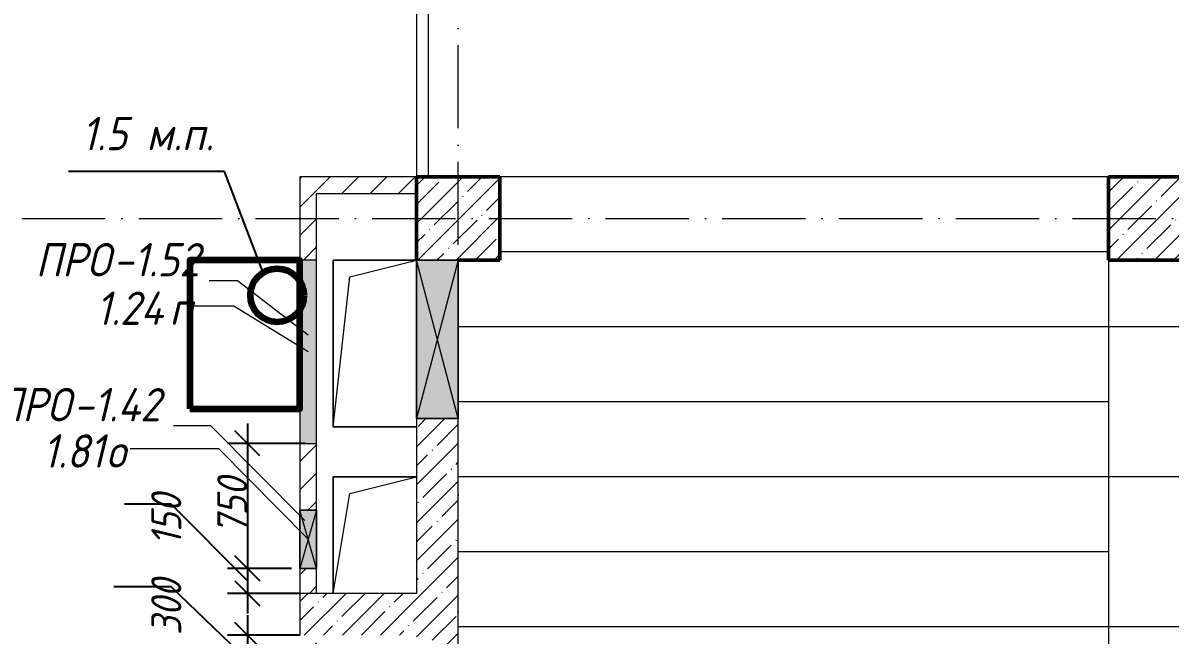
# Model space of a CAD drawing. Header units: millimetres. Extents: x -401725 to 250493, y 305116 to 802890.
# Drawn here: x -169276 to -162396, y 482997 to 486670 of the extents above; entities that cross this region are included whole.
import ezdxf

# ---------------------------------------------------------------- set-up
doc = ezdxf.new("R2010")
doc.units = ezdxf.units.MM
doc.linetypes.add('50_200_ШТРИХ_1Т_ш5_п1_п1_', pattern=[700, 500, -100, 0, -100])
for name, color, linetype, lineweight in [('20.3 ) Штробы', 1, 'Continuous', 90), ('20.6.4) КР-1 Замена Дм. мон. стяжка', 160, 'Continuous', 140), ('A-____-____-DIMS', 7, 'Continuous', 9), ('A-DETL-____-OTLN-4', 7, 'Continuous', 18), ('A-DETL-GENF-OTLN', 7, 'Continuous', 9), ('A-FLOR-____-OTLN', 7, 'Continuous', 9), ('A-GENM-____-IDEN', 7, 'Continuous', 9), ('A-GENM-____-OTLN', 7, 'Continuous', 9), ('A-GLAZ-____-IDEN', 7, 'Continuous', 9), ('A-GLAZ-____-OTLN', 7, 'Continuous', 9), ('A-WALL-____-MCUT-1', 7, 'Continuous', 9), ('A-WALL-____-PATT-1', 7, 'Continuous', 9), ('A-WALL-FNSH-MCUT-1', 7, 'Continuous', 9), ('S-COLS-____-MCUT', 7, 'Continuous', 50), ('S-COLS-____-OTLN', 7, 'Continuous', 9), ('S-GRID-____-OTLN-1', 7, '50_200_ШТРИХ_1Т_ш5_п1_п1_', 9), ('S-STRS-____-OTLN-1', 7, 'Continuous', 9)]:
    doc.layers.add(name, color=color, linetype=linetype, lineweight=lineweight)
doc.layers.add('A-GLAZ-____-OTLN-1', color=7, linetype='Continuous', lineweight=9, true_color=0xc0c0c0)
doc.styles.add('ISOCPEUR_I_10', font='isocpeui.ttf', dxfattribs={"width": 0.9, "height": 180})
doc.styles.add('ISOCPEUR_I_11', font='isocpeui.ttf', dxfattribs={"width": 0.9, "height": 200})
doc.styles.add('ISOCPEUR_I_9', font='isocpeui.ttf', dxfattribs={"width": 0.9, "height": 250})
doc.dimstyles.new('ISO-1_8_0_9К_СРЕДНИЙ_Кладочные_3', dxfattribs={"dimscale": 304.8, "dimtxt": 179.276612, "dimasz": 0.492126, "dimexe": 0.393701, "dimexo": 0, "dimgap": 0, "dimtad": 1, "dimdec": 3, "dimrnd": 0.001, "dimdsep": 46, "dimtxsty": 'ISOCPEUR_I_10', "dimblk1": 'OBLIQUE', "dimblk2": 'OBLIQUE', "dimsah": 1, "dimcen": 0.09, "dimdle": 0.393701, "dimazin": 0, "dimtfac": 1, "dimtdec": 4, "dimtix": 1, "dimtmove": 0, "dimatfit": 3, "dimfxl": 1, "dimtvp": 1, "dimtolj": 1, "dimtzin": 0, "dimarcsym": 2})
doc.dimstyles.new('ISO-1_8_0_9К_СРЕДНИЙ_Кладочные_4', dxfattribs={"dimscale": 304.8, "dimtxt": 179.276612, "dimasz": 0.492126, "dimexe": 0.393701, "dimexo": 0, "dimgap": 0, "dimtad": 1, "dimdec": 3, "dimrnd": 0.001, "dimdsep": 46, "dimtxsty": 'ISOCPEUR_I_10', "dimblk1": 'OBLIQUE', "dimblk2": 'OBLIQUE', "dimsah": 1, "dimcen": 0.09, "dimdle": 0.393701, "dimazin": 0, "dimtfac": 1, "dimtdec": 4, "dimtix": 1, "dimtmove": 1, "dimatfit": 3, "dimfxl": 1, "dimtvp": 1, "dimtolj": 1, "dimtzin": 0, "dimarcsym": 2})
pattern_1 = [(45, (-176515.07, 459015.94), (-84.8528, 84.8528), [])]
pattern_2 = [(45, (-176515.07, 459015.94), (-114.0493, 114.0493), []), (45, (-176401.02, 459015.94), (-114.0493, 114.0493), [201.612, -40.322, 3.353, -36.97])]

# ---------------------------------------------------------------- blocks, each defined once
blk = doc.blocks.new('BSC_Колонна _Прямоугольная - 500х500-V2-АР1_План отверстий 1 этажа в осях 1-64_А-ГГ')
at = {"layer": 'S-COLS-____-OTLN'}
h = blk.add_hatch(dxfattribs=at)
h.set_pattern_fill('FP_30', color=256, style=0, pattern_type=2)
h.set_pattern_definition([(45, (-9850, -26481.04), (-114.04925, 114.04925), []), (45, (-9735.95, -26481.04), (-114.04925, 114.04925), [201.613, -40.323, 3.353, -36.97])])
h.paths.add_polyline_path([(-250, -250), (250, -250), (250, 250), (-250, 250)], flags=0)
at = {"layer": 'S-COLS-____-MCUT'}
for p, q in [((250, 250), (-250, 250)), ((-250, 250), (-250, -250)), ((250, -250), (250, 250)), ((0, -250), (250, -250))]:
    blk.add_line(p, q, dxfattribs=at)
blk = doc.blocks.new('BSC_Колонна _Прямоугольная - 500х700-V6-АР1_План отверстий 1 этажа в осях 1-64_А-ГГ')
at = {"layer": 'S-COLS-____-OTLN'}
h = blk.add_hatch(dxfattribs=at)
h.set_pattern_fill('FP_34', color=256, style=0, pattern_type=2)
h.set_pattern_definition([(315, (-26481.04, 14100), (114.04925, 114.04925), []), (315, (-26481.04, 13985.95), (114.04925, 114.04925), [201.613, -40.323, 3.353, -36.97])])
h.paths.add_polyline_path([(-250, 350), (-250, -350), (250, -350), (250, 350)], flags=0)
at = {"layer": 'S-COLS-____-MCUT'}
for p, q in [((250, 350), (-250, 350)), ((-250, 350), (-250, -350)), ((250, -350), (250, 350)), ((-250, -350), (250, -350))]:
    blk.add_line(p, q, dxfattribs=at)
blk = doc.blocks.new('AR_Отверстие прямоугольное _в стене__БезПР - AR_Отверстие прямоугольное _в стене__БезПР-30590122-АР1_План отверстий 1 этажа в осях 1-64_А-ГГ')
at = {"layer": 'A-GLAZ-____-OTLN-1'}
blk.add_hatch(color=256, dxfattribs=at).paths.add_polyline_path([(475, -125), (475, 125), (-475, 125), (-475, -125)], flags=0)
at = {"layer": 'A-DETL-GENF-OTLN'}
for p, q in [((-475, -125), (-475, 125)), ((-475, 125), (475, 125)), ((475, 125), (-475, -125)), ((-475, 125), (475, -125)), ((475, 125), (-475, 125)), ((-475, 125), (-475, -125)), ((475, 125), (475, -125)), ((475, -125), (475, 125)), ((475, -125), (-475, -125)), ((-475, -125), (475, -125))]:
    blk.add_line(p, q, dxfattribs=at)
at = {"layer": 'A-GLAZ-____-OTLN'}
blk.add_line((475, 125), (-475, 125), dxfattribs=at)
blk = doc.blocks.new('AR_Отверстие прямоугольное _в плите_ - AR_Отверстие прямоугольное _в плите_-30552728-АР1_План отверстий 1 этажа в осях 1-64_А-ГГ')
at = {"layer": 'A-GENM-____-OTLN'}
for p, q in [((250, 500), (-250, 500)), ((-250, 500), (-250, -500)), ((-150, 400), (250, 500)), ((-250, -500), (-150, 400)), ((-250, -500), (250, -500))]:
    blk.add_line(p, q, dxfattribs=at)
blk = doc.blocks.new('AR_Отверстие прямоугольное _в плите_ - AR_Отверстие прямоугольное _в плите_-30552824-АР1_План отверстий 1 этажа в осях 1-64_А-ГГ')
at = {"layer": 'A-GENM-____-OTLN'}
for p, q in [((250, 350), (-250, 350)), ((-250, 350), (-250, -349.7)), ((-150, 250), (250, 350)), ((-250, -349.7), (-150, 250))]:
    blk.add_line(p, q, dxfattribs=at)
blk = doc.blocks.new('AR_Отверстие прямоугольное _в стене_ - AR_Отверстие прямоугольное _в стене__ОВ-36775889-АР1_План отверстий 1 этажа в осях 1-64_А-ГГ')
at = {"layer": 'A-GLAZ-____-OTLN'}
blk.add_hatch(color=256, dxfattribs=at).paths.add_polyline_path([(175, -50), (175, 50), (-175, 50), (-175, -50)], flags=0)
at = {"layer": 'A-DETL-GENF-OTLN'}
for p, q in [((-175, -50), (-175, 50)), ((-175, 50), (175, 50)), ((175, 50), (-175, -50)), ((-175, 50), (175, -50)), ((175, 50), (-175, 50)), ((-175, 50), (-175, -50)), ((175, 50), (175, -50)), ((175, -50), (175, 50)), ((175, -50), (-175, -50)), ((-175, -50), (175, -50))]:
    blk.add_line(p, q, dxfattribs=at)
blk = doc.blocks.new('AR_Отверстие Ниша - Лючок-36787043-АР1_План отверстий 1 этажа в осях 1-64_А-ГГ')
at = {"layer": 'A-GLAZ-____-OTLN'}
blk.add_hatch(color=256, dxfattribs=at).paths.add_polyline_path([(550, 50), (-550, 50), (-550, -50), (550, -50)], flags=0)
for p, q in [((550, 50), (-550, 50)), ((-550, 50), (-550, -50)), ((550, -50), (550, 50)), ((-550, -50), (550, -50))]:
    blk.add_line(p, q, dxfattribs=at)
blk = doc.blocks.new('_Oblique')
at = {"color": 0, "linetype": 'ByBlock', "lineweight": -2}
blk.add_line((-0.5, -0.5), (0.5, 0.5), dxfattribs=at)
blk = doc.blocks.new('*D13455')
at = {"layer": 'A-____-____-DIMS', "color": 0, "lineweight": -2, "transparency": 16777216}
for p, q in [((-167929.7, 484267), (-167929.7, 483277)), ((-167582.7, 484147), (-168049.7, 484147)), ((-167665.1, 483397), (-168049.7, 483397))]:
    blk.add_line(p, q, dxfattribs=at)
at = {"layer": 'Defpoints', "color": 0, "transparency": 16777216}
for p in [(-167582.7, 484147), (-167929.7, 483397), (-167665.1, 483397)]:
    blk.add_point(p, dxfattribs=at)
at = {"layer": 'A-____-____-DIMS', "color": 0, "lineweight": -2, "transparency": 16777216, "xscale": 150, "yscale": 150, "zscale": 150}
for p, rotation in [((-167929.7, 484147), 90), ((-167929.7, 483397), 270)]:
    blk.add_blockref('_Oblique', p, dxfattribs=dict(at, rotation=rotation))
at = {"layer": 'A-____-____-DIMS', "color": 0, "transparency": 16777216, "insert": (-168020.8, 483772), "char_height": 180, "width": 409.578, "attachment_point": 5, "rotation": 90, "style": 'ISOCPEUR_I_10'}
blk.add_mtext('\\A1;750', dxfattribs=at)
blk = doc.blocks.new('*D13456')
at = {"layer": 'A-____-____-DIMS', "color": 0, "lineweight": -2, "transparency": 16777216}
for p, q in [((-168386.5, 483782.1), (-168667, 483782.1)), ((-167929.7, 483322), (-168386.5, 483782.1)), ((-167929.7, 483517), (-167929.7, 483127)), ((-167665.1, 483397), (-168049.7, 483397)), ((-167615.1, 483247), (-168049.7, 483247))]:
    blk.add_line(p, q, dxfattribs=at)
at = {"layer": 'Defpoints', "color": 0, "transparency": 16777216}
for p in [(-167665.1, 483397), (-167929.7, 483247), (-167615.1, 483247)]:
    blk.add_point(p, dxfattribs=at)
at = {"layer": 'A-____-____-DIMS', "color": 0, "lineweight": -2, "transparency": 16777216, "xscale": 150, "yscale": 150, "zscale": 150}
for p, rotation in [((-167929.7, 483397), 90), ((-167929.7, 483247), 270)]:
    blk.add_blockref('_Oblique', p, dxfattribs=dict(at, rotation=rotation))
at = {"layer": 'A-____-____-DIMS', "color": 0, "transparency": 16777216, "insert": (-168506.5, 483533.9), "char_height": 180, "width": 368.207, "attachment_point": 1, "rotation": 90, "line_spacing_factor": 1.149209, "style": 'ISOCPEUR_I_10'}
blk.add_mtext('\\A1;150', dxfattribs=at)
blk = doc.blocks.new('*D13457')
at = {"layer": 'A-____-____-DIMS', "color": 0, "lineweight": -2, "transparency": 16777216}
for p, q in [((-168386.5, 483285.9), (-168730.6, 483285.9)), ((-167929.7, 482847), (-168386.5, 483285.9)), ((-167929.7, 483117), (-167929.7, 482577)), ((-167615.1, 482997), (-168049.7, 482997)), ((-167615.1, 482697), (-168049.7, 482697))]:
    blk.add_line(p, q, dxfattribs=at)
at = {"layer": 'Defpoints', "color": 0, "transparency": 16777216}
for p in [(-167615.1, 482997), (-167929.7, 482697), (-167615.1, 482697)]:
    blk.add_point(p, dxfattribs=at)
at = {"layer": 'A-____-____-DIMS', "color": 0, "lineweight": -2, "transparency": 16777216, "xscale": 150, "yscale": 150, "zscale": 150}
for p, rotation in [((-167929.7, 482997), 90), ((-167929.7, 482697), 270)]:
    blk.add_blockref('_Oblique', p, dxfattribs=dict(at, rotation=rotation))
at = {"layer": 'A-____-____-DIMS', "color": 0, "transparency": 16777216, "insert": (-168506.5, 482996.3), "char_height": 180, "width": 409.578, "attachment_point": 1, "rotation": 90, "line_spacing_factor": 1.149209, "style": 'ISOCPEUR_I_10'}
blk.add_mtext('\\A1;300', dxfattribs=at)

msp = doc.modelspace()

# ---------------------------------------------------------------- hatches: boundary and pattern name
at = {"layer": 'A-WALL-____-PATT-1'}
h = msp.add_hatch(dxfattribs=at)
h.set_pattern_fill('FP_4', color=256, style=0, pattern_type=2)
h.set_pattern_definition(pattern_1)
h.paths.add_polyline_path([(-167615.0675, 483246.983), (-167515.0675, 483246.983), (-167515.0675, 483396.983), (-167615.0675, 483396.983)], flags=0)
h.paths.add_polyline_path([(-167515.0675, 483746.983), (-167515.0675, 484146.983), (-167615.0675, 484146.983), (-167615.0675, 483746.983), (-167594.2341, 483746.983)], flags=0)
h.paths.add_polyline_path([(-167615.0675, 485246.983), (-167515.0675, 485246.983), (-167515.0675, 485746.983), (-167615.0675, 485746.983)], flags=0)
h = msp.add_hatch(dxfattribs=at)
h.set_pattern_fill('FP_4', color=256, style=0, pattern_type=2)
h.set_pattern_definition(pattern_1)
h.paths.add_polyline_path([(-166915.0675, 485646.983), (-166915.0675, 485746.983), (-167515.0675, 485746.983), (-167515.0675, 485646.983)], flags=0)
h = msp.add_hatch(dxfattribs=at)
h.set_pattern_fill('FP_27', color=256, style=0, pattern_type=2)
h.set_pattern_definition(pattern_2)
h.paths.add_polyline_path([(-166665.0675, 482046.983), (-166665.0675, 484296.983), (-166915.0675, 484296.983), (-166915.0675, 482046.983)], flags=0)
h = msp.add_hatch(dxfattribs=at)
h.set_pattern_fill('FP_27', color=256, style=0, pattern_type=2)
h.set_pattern_definition(pattern_2)
h.paths.add_polyline_path([(-166915.0675, 482996.983), (-166915.0675, 483246.983), (-167615.0675, 483246.983), (-167615.0675, 482996.983)], flags=0)
h = msp.add_hatch(dxfattribs=at)
h.set_pattern_fill('FP_4', color=256, style=0, pattern_type=2)
h.set_pattern_definition(pattern_1)
h.paths.add_polyline_path([(-167615.0675, 480646.983), (-167515.0675, 480646.983), (-167515.0675, 482396.983), (-167615.0675, 482396.983), (-167615.0675, 482110.2708)], flags=0)
h.paths.add_polyline_path([(-167615.0675, 482696.983), (-167515.0675, 482696.983), (-167515.0675, 482996.983), (-167615.0675, 482996.983)], flags=0)

# ---------------------------------------------------------------- linework, layer by layer
at = {"layer": '20.3 ) Штробы', "color": 18, "lineweight": 25, "true_color": 0x000000}
for p, q in [((-168066.6686, 485778.7437), (-169003.3425, 485778.7437)), ((-167835.9764, 485172.582), (-168066.6686, 485778.7437))]:
    msp.add_line(p, q, dxfattribs=at)
at = {"layer": '20.3 ) Штробы'}
msp.add_circle((-167751.4764, 485036.1264), 160.5004, dxfattribs=at)
at = {"layer": '20.6.4) КР-1 Замена Дм. мон. стяжка'}
msp.add_lwpolyline([(-168275.9341, 484355.5405), (-167615.0675, 484355.5405), (-167615.0675, 485246.983), (-168275.9341, 485246.983)], close=True, dxfattribs=at)
at = {"layer": 'A-DETL-____-OTLN-4'}
for p, q in [((-166915.0675, 491246.983), (-166915.0675, 485746.983)), ((-166845.0675, 491246.983), (-166845.0675, 485746.983))]:
    msp.add_line(p, q, dxfattribs=at)
at = {"layer": 'A-FLOR-____-OTLN'}
for p, q in [((-167415.0675, 485246.983), (-166915.0675, 485246.983)), ((-167415.0675, 484246.983), (-167415.0675, 485246.983)), ((-166915.0675, 484246.983), (-167415.0675, 484246.983)), ((-167415.0675, 483946.7289), (-166915.0675, 483946.7289)), ((-167415.0675, 483246.983), (-167415.0675, 483946.7289))]:
    msp.add_line(p, q, dxfattribs=at)
at = {"layer": 'A-GENM-____-IDEN'}
for p, q in [((-167989.2554, 485122.0571), (-168158.6072, 485122.0571)), ((-167565.0675, 484797.0039), (-167989.2554, 485122.0571)), ((-168148.3719, 484252.3504), (-168373.1972, 484252.3504)), ((-167585.0675, 483684.7745), (-168148.3719, 484252.3504))]:
    msp.add_line(p, q, dxfattribs=at)
at = {"layer": 'A-GLAZ-____-IDEN'}
for p, q in [((-168010.9225, 484970.8504), (-168254.1121, 484970.8504)), ((-167565.0675, 484696.983), (-168010.9225, 484970.8504)), ((-168101.437, 484113.9842), (-168632.9648, 484113.9842)), ((-167565.0675, 483571.983), (-168101.437, 484113.9842))]:
    msp.add_line(p, q, dxfattribs=at)
at = {"layer": 'A-WALL-____-MCUT-1'}
for p, q in [((-166915.0675, 484296.983), (-166915.0675, 483246.983)), ((-166665.0675, 482046.983), (-166665.0675, 484296.983)), ((-166915.0675, 483246.983), (-167615.0675, 483246.983)), ((-167615.0675, 483246.983), (-167615.0675, 482996.983))]:
    msp.add_line(p, q, dxfattribs=at)
at = {"layer": 'A-WALL-FNSH-MCUT-1'}
for p, q in [((-167615.0675, 485746.983), (-167615.0675, 485246.983)), ((-166915.0675, 485746.983), (-167615.0675, 485746.983)), ((-167515.0675, 485246.983), (-167515.0675, 485646.983)), ((-167515.0675, 485646.983), (-166915.0675, 485646.983)), ((-167615.0675, 484146.983), (-167615.0675, 483746.983)), ((-167515.0675, 483746.983), (-167515.0675, 484146.983)), ((-167615.0675, 483396.983), (-167615.0675, 483246.983)), ((-167515.0675, 483246.983), (-167515.0675, 483396.983)), ((-167615.0675, 483246.983), (-167615.0675, 483246.983))]:
    msp.add_line(p, q, dxfattribs=at)
at = {"layer": 'S-GRID-____-OTLN-1'}
for p, q in [((-166665.0675, 454533.3346), (-166665.0675, 508896.9006)), ((-181183.8377, 485496.983), (-149807.3283, 485496.983))]:
    msp.add_line(p, q, dxfattribs=at)
at = {"layer": 'S-STRS-____-OTLN-1'}
for p, q in [((-162765.0675, 485746.983), (-166415.0675, 485746.983)), ((-162765.0675, 485746.983), (-166415.0675, 485746.983)), ((-162765.0675, 485296.983), (-166415.0675, 485296.983)), ((-162765.0675, 485296.983), (-166415.0675, 485296.983)), ((-162765.0675, 485246.983), (-162765.0675, 484846.983)), ((-162765.0675, 485246.983), (-162765.0675, 484846.983)), ((-162765.0675, 484846.983), (-166665.0675, 484846.983)), ((-162765.0675, 484846.983), (-166665.0675, 484846.983)), ((-162765.0675, 484846.983), (-162765.0675, 483946.983)), ((-155165.0675, 484846.983), (-162765.0675, 484846.983)), ((-155165.0675, 484846.983), (-162765.0675, 484846.983)), ((-162765.0675, 484396.983), (-166665.0675, 484396.983)), ((-162765.0675, 484396.983), (-166665.0675, 484396.983)), ((-162765.0675, 484396.983), (-162765.0675, 483946.983)), ((-162765.0675, 483946.983), (-166665.0675, 483946.983)), ((-162765.0675, 483946.983), (-166665.0675, 483946.983)), ((-162765.0675, 483946.983), (-162765.0675, 483046.983)), ((-155165.0675, 483946.983), (-162765.0675, 483946.983)), ((-155165.0675, 483946.983), (-162765.0675, 483946.983)), ((-162765.0675, 483496.983), (-166665.0675, 483496.983)), ((-162765.0675, 483496.983), (-166665.0675, 483496.983)), ((-162765.0675, 483496.983), (-162765.0675, 483046.983)), ((-162765.0675, 483046.983), (-166665.0675, 483046.983)), ((-162765.0675, 483046.983), (-166665.0675, 483046.983)), ((-162765.0675, 483046.983), (-162765.0675, 482146.983)), ((-155165.0675, 483046.983), (-162765.0675, 483046.983)), ((-155165.0675, 483046.983), (-162765.0675, 483046.983))]:
    msp.add_line(p, q, dxfattribs=at)

# ---------------------------------------------------------------- block references
at = {"layer": 'A-GENM-____-OTLN'}
for name, p in [('AR_Отверстие прямоугольное _в плите_ - AR_Отверстие прямоугольное _в плите_-30552728-АР1_План отверстий 1 этажа в осях 1-64_А-ГГ', (-167165.0675, 484746.983)), ('AR_Отверстие прямоугольное _в плите_ - AR_Отверстие прямоугольное _в плите_-30552824-АР1_План отверстий 1 этажа в осях 1-64_А-ГГ', (-167165.0675, 483596.7289))]:
    msp.add_blockref(name, p, dxfattribs=at)
at = {"layer": 'A-GLAZ-____-OTLN', "rotation": 269.9999999999999}
for name, p in [('AR_Отверстие Ниша - Лючок-36787043-АР1_План отверстий 1 этажа в осях 1-64_А-ГГ', (-167565.0675, 484696.983)), ('AR_Отверстие прямоугольное _в стене__БезПР - AR_Отверстие прямоугольное _в стене__БезПР-30590122-АР1_План отверстий 1 этажа в осях 1-64_А-ГГ', (-166790.0675, 484771.983)), ('AR_Отверстие прямоугольное _в стене_ - AR_Отверстие прямоугольное _в стене__ОВ-36775889-АР1_План отверстий 1 этажа в осях 1-64_А-ГГ', (-167565.0675, 483571.983))]:
    msp.add_blockref(name, p, dxfattribs=at)
at = {"layer": 'S-COLS-____-OTLN'}
msp.add_blockref('BSC_Колонна _Прямоугольная - 500х500-V2-АР1_План отверстий 1 этажа в осях 1-64_А-ГГ', (-166665.0675, 485496.983), dxfattribs=at)
at = {"layer": 'S-COLS-____-OTLN', "rotation": 89.9999999999999}
msp.add_blockref('BSC_Колонна _Прямоугольная - 500х700-V6-АР1_План отверстий 1 этажа в осях 1-64_А-ГГ', (-162415.0675, 485496.983), dxfattribs=at)

# ---------------------------------------------------------------- texts
at = {"layer": '20.3 ) Штробы', "insert": (-168923.9776, 486106.3959), "char_height": 200, "width": 1088.373438, "attachment_point": 1, "style": 'ISOCPEUR_I_11'}
msp.add_mtext('1.5 м.п.', dxfattribs=at)
at = {"layer": 'A-GENM-____-IDEN', "char_height": 200, "attachment_point": 1, "style": 'ISOCPEUR_I_9'}
for s, insert, width in [('ПРО', (-169200.3177, 485349.1733), 562.784625), ('-1.52', (-168735.9739, 485349.1733), 663.79725), ('ПРО', (-169439.2189, 484479.4665), 562.784625), ('-1.42', (-168974.8751, 484479.4665), 692.658)]:
    msp.add_mtext(s, dxfattribs=dict(at, insert=insert, width=width))
at = {"layer": 'A-GLAZ-____-IDEN', "char_height": 200, "attachment_point": 1, "style": 'ISOCPEUR_I_9'}
for s, insert, width in [('1.24', (-168837.8688, 485058.465), 533.923875), ('\\fISOCPEUR|b0|i1|c204|p34|;\\W.9;п', (-168397.3375, 485058.465), 158.734125), ('1.81', (-169157.3234, 484201.5988), 461.772), ('\\fISOCPEUR|b0|i1|c204|p34|;\\W.9;о', (-168776.3234, 484201.5988), 158.734125)]:
    msp.add_mtext(s, dxfattribs=dict(at, insert=insert, width=width))

# ---------------------------------------------------------------- dimensions: what is measured, and where the dimension line sits
at = {"layer": 'A-____-____-DIMS'}
dim = msp.add_linear_dim(base=(-167929.6728, 483396.983), p1=(-167582.6548, 484146.983), p2=(-167665.0675, 483396.983), angle=90, dimstyle='ISO-1_8_0_9К_СРЕДНИЙ_Кладочные_3', override={"dimpost": '<>', "dimfxl": 754.514314}, dxfattribs=at)
dim.commit()
dim.dimension.update_dxf_attribs({"geometry": '*D13455', "text_midpoint": (-168020.8319, 483771.983)})
for base, p1, p2, override, picture, middle in [((-167929.6728, 483246.983), (-167665.0675, 483396.983), (-167615.0675, 483246.983), {"dimpost": '<>', "dimfxl": 158.113883}, '*D13456', (-168386.4545, 483782.078)), ((-167929.6728, 482696.983), (-167615.0675, 482996.983), (-167615.0675, 482696.983), {"dimpost": '<>', "dimfxl": 300}, '*D13457', (-168386.4545, 483285.8597))]:
    dim = msp.add_linear_dim(base=base, p1=p1, p2=p2, angle=90, dimstyle='ISO-1_8_0_9К_СРЕДНИЙ_Кладочные_4', override=override, dxfattribs=at)
    dim.commit()
    dim.dimension.update_dxf_attribs({"geometry": picture, "text_midpoint": middle, "dimtype": 160, "text_rotation": 90})

doc.saveas('drawing.dxf')
